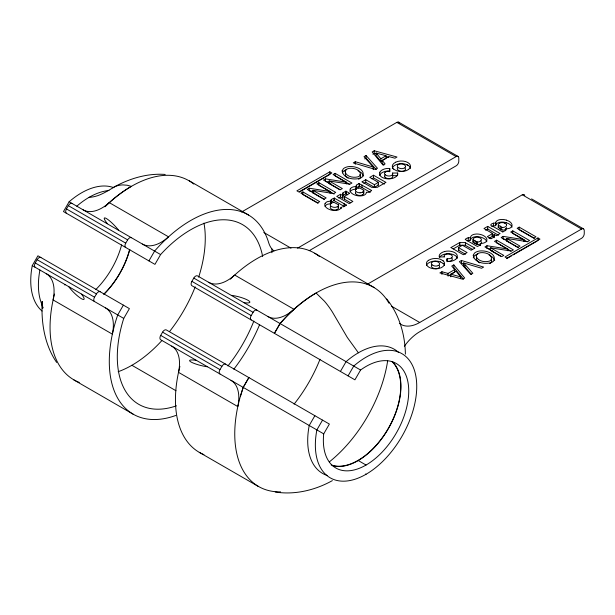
<?xml version="1.0" encoding="UTF-8"?>
<svg xmlns="http://www.w3.org/2000/svg" width="615" height="615" viewBox="0 0 615 615"><rect width="100%" height="100%" fill="white"/><g stroke="black" fill="none" stroke-linecap="round" stroke-linejoin="round"><path stroke-width="0.92" d="M494.022 236.621L494.191 237.059M379.901 172.177A8.725 5.035 0 0 1 380.785 171.016L381.192 170.647A9.256 5.343 0 0 1 387.342 168.449L389.726 168.433L389.726 171.808M389.726 168.433L389.695 171.424M447.151 261.736L447.205 258.546M480.53 245.485L480.761 243.471A4.051 2.337 0 0 1 478.37 244.593A3.667 2.122 0 0 1 477.924 244.593L477.586 244.609A1.153 0.669 0 0 1 476.633 244.393A18.458 10.655 0 0 0 476.348 244.209L473.25 242.418L473.112 239.642M331.162 203.257L331.162 202.858A13.392 7.734 0 0 0 331.147 202.596A1.138 0.661 0 0 1 331.5 202.089C334.775 201.366 335.121 196.285 331.508 199.46A1.138 0.661 0 0 0 331.124 199.967A13.392 7.734 0 0 1 331.162 200.229L331.162 203.388M447.143 260.037L447.136 261.529L449.519 261.513A9.256 5.343 0 0 0 455.661 259.307M505.699 229.072L509.328 228.342A5.435 3.137 0 0 0 510.573 227.719L511.672 226.597A7.449 4.297 0 0 0 511.711 223.945L511.165 223.037A10.417 6.012 0 0 0 508.69 221.069L506.468 220.155M447.143 259.661L447.151 258.538M480.515 244.739L480.53 243.732M505.699 229.203L505.699 229.733A13.392 7.734 0 0 0 505.715 229.995A1.138 0.661 0 0 1 505.361 230.51L502.901 231.909M358.491 187.998A4.051 2.337 0 0 0 356.085 189.113L356.346 187.852M356.331 188.859L356.346 185.215L356.154 186.483M470.529 237.298L470.552 237.167A9.01 5.204 0 0 1 470.706 236.675L471.236 235.876A5.912 3.413 0 0 1 474.349 234.269L476.287 234.023A8.856 5.112 0 0 1 480.892 234.584L481.222 234.676A11.908 6.873 0 0 1 482.66 235.214A10.832 6.25 0 0 1 486.442 238.236A7.918 4.574 0 0 1 486.596 241.049M470.513 239.996L470.498 237.428M470.544 239.865L470.552 239.804A9.01 5.204 0 0 1 470.706 239.304L471.236 238.505A5.912 3.413 0 0 1 474.349 236.906L476.287 236.66A8.856 5.112 0 0 1 480.892 237.213L481.222 237.313A11.908 6.873 0 0 1 482.66 237.844A10.832 6.25 0 0 1 486.442 240.865A7.918 4.574 0 0 1 486.796 241.741M366.432 192.264L366.317 192.726A9.01 5.204 0 0 1 366.156 193.287L365.625 194.086A5.912 3.413 0 0 1 362.512 195.693L360.575 195.939A8.856 5.112 0 0 1 355.97 195.378L355.639 195.286A11.908 6.873 0 0 1 354.202 194.747A10.832 6.25 0 0 1 350.419 191.726A7.918 4.574 0 0 1 350.266 188.913M473.243 257.885L474.488 255.748A7.834 4.52 0 0 1 476.963 254.318L477.786 254.057M240.526 396.006L243.232 387.404L248.891 377.602M64.806 285.029L64.975 284.491M345.353 173.138L345.461 175.805L348.075 178.196M476.464 257.516L476.348 259.714L478.647 262.236M342.294 172.923L343.378 171.37A7.834 4.52 0 0 1 345.853 169.94L346.675 169.686M42.089 311.044A71.686 41.39 -60 0 1 32.264 265.603L37.93 255.802L129.396 308.615L123.738 318.416A103.758 59.909 -60 0 0 176.451 405.815M113.391 187.544A71.686 41.39 -60 0 0 69.134 201.758L63.476 211.56L154.942 264.373L160.607 254.564A103.758 59.909 -60 0 1 262.651 256.524M35.247 267.325A3.775 2.176 -60 0 1 35.247 262.966L37.131 259.699A3.775 2.176 -60 0 1 40.905 257.524M66.451 213.282A3.775 2.176 -60 0 1 66.451 208.923L68.342 205.656A3.775 2.176 -60 0 1 72.109 203.473M94.541 301.558A3.775 2.176 -60 0 1 94.541 297.206L96.432 293.939A3.775 2.176 -60 0 1 100.207 291.756M125.744 247.514A3.775 2.176 -60 0 1 125.744 243.156L127.636 239.888A3.775 2.176 -60 0 1 131.41 237.713M123.384 305.14L117.726 314.949A115.082 66.443 -60 0 0 175.859 415.433M148.93 260.898L154.588 251.097A115.082 66.443 -60 0 1 268.694 242.764A37.73 21.786 -60 0 0 273.929 250.928M323.713 433.867L160.7 339.757A3.775 2.176 -60 0 1 160.7 335.398L162.583 332.131A3.775 2.176 -60 0 1 166.358 329.955L329.371 424.066L323.713 433.867A60.37 34.855 -60 0 0 364.218 466.047A60.37 34.855 -60 0 0 408.698 389.011A60.37 34.855 -60 0 0 360.575 370.022L197.561 275.904A3.775 2.176 -60 0 0 193.787 278.08L191.903 281.347A3.775 2.176 -60 0 0 191.903 285.706L354.917 379.824L360.575 370.022M219.993 373.989A3.775 2.176 -60 0 1 219.993 369.63L221.877 366.363A3.775 2.176 -60 0 1 225.651 364.188M251.197 319.938A3.775 2.176 -60 0 1 251.197 315.587L253.088 312.32A3.775 2.176 -60 0 1 256.855 310.137M248.837 377.572L243.179 387.373A114.99 66.389 -60 0 0 280.586 491.877M274.382 333.33L280.04 323.521A114.99 66.389 -60 0 1 388.988 303.218M274.436 333.361L280.094 323.552L285.798 317.309A114.89 66.335 -60 0 1 316.118 293.048L324.497 301.25A54.289 31.342 60 0 1 332.361 311.974L347.314 337.45L358.384 352.787A71.686 41.39 -60 0 1 398.505 352.372M314.872 415.694L309.214 425.503A71.686 41.39 -60 0 0 327.388 475.526M340.418 371.452L346.076 361.651L348.889 359.306A71.786 41.443 -60 0 1 358.384 352.787M322.529 420.122L316.871 429.923A71.686 41.39 -60 0 0 361.904 476.471A71.686 41.39 -60 0 0 416.57 381.8A71.686 41.39 -60 0 0 353.733 366.071L348.075 375.873M350.312 188.92L350.473 188.659A5.919 3.413 0 0 1 353.571 186.814L355.885 186.499L355.885 189.136L353.571 189.451A5.919 3.413 0 0 0 350.465 191.296L350.312 191.549M486.55 241.042L486.388 241.295A5.919 3.413 0 0 1 483.29 243.148L480.976 243.463M344.231 199.037L344.769 198.707M492.63 233.554L487.334 236.652L490.785 238.712M325.189 203.365L326.288 202.243A5.435 3.137 0 0 1 327.534 201.612L330.686 201.043M349.481 193.348L344.246 196.446L352.879 201.428L349.159 203.58L336.774 196.431L340.502 194.279L342.816 195.616L342.839 198.076M346.476 205.126L343.647 206.763L342.524 206.825M490.939 262.797L491.8 261.26L491.4 259.422M356.047 189.097L355.924 189.22A3.705 2.137 0 0 0 355.501 190.604M480.815 240.857L480.938 240.742A3.705 2.137 0 0 0 481.361 239.358L481.253 239.089A4.697 2.714 0 0 0 479.439 237.651A4.051 2.345 0 0 0 476.833 237.152A4.113 2.375 0 0 0 474.157 237.913L473.573 238.32A3.367 1.945 0 0 0 473.081 239.304L473.235 242.41M480.815 243.494L480.938 243.379A3.705 2.137 0 0 0 481.361 241.995L481.253 241.718M337.243 206.825A4.074 2.352 0 0 1 332.215 206.871A4.666 2.698 0 0 1 330.347 205.349L330.309 205.079A3.652 2.106 0 0 1 330.747 203.75L330.993 203.527M455.661 259.315L456.076 258.946A8.725 5.035 0 0 0 456.96 257.785A9.179 5.297 0 0 0 456.176 253.734A8.741 5.043 0 0 0 454.877 252.704A9.064 5.235 0 0 0 444.614 251.52M76.79 206.179L79.604 203.842A71.786 41.443 -60 0 1 89.106 197.323A71.709 41.405 -60 0 1 108.978 190.504M432.038 264.888L431.899 265.011A3.383 1.953 0 0 0 431.369 265.941L431.446 266.549A4.674 2.698 0 0 0 433.037 268.04L434.228 268.494A3.752 2.168 0 0 0 438.211 268.194A4.128 2.383 0 0 0 438.833 267.794A3.675 2.122 0 0 0 439.456 265.972L439.264 265.649M362.719 192.057L363.281 191.642A3.367 1.945 0 0 0 363.78 190.658L363.78 193.287A3.367 1.945 0 0 1 363.288 194.271L362.719 194.686M385.397 172.062L386.528 171.524A3.605 2.083 0 0 1 388.649 171.278L389.495 171.385M371.652 190.612L369.185 192.026M465.209 239.35C466.662 237.69 472.259 236.099 469.991 240.311M105.034 206.64A114.89 66.335 -60 0 1 131.372 186.383L127.144 185.23L122.992 184.915A54.289 31.342 60 0 0 115.12 186.553C106.949 191.204 98.907 196.985 89.106 197.323M342.932 192.872L345.807 191.211L345.807 193.84L342.932 195.508M356.454 185.069L358.676 183.777M359.014 183.585L371.491 190.404M356.454 187.698L359.421 186.076L370.307 192.357M480.407 244.893L479.892 245.193M493.93 237.09L491.054 238.751M479.554 245.393L477.425 246.507L465.371 239.558M241.618 211.983L396.836 122.37A3.775 2.176 -60 0 1 399.458 123.377M329.84 171.823L296.899 190.842L298.913 192.003L331.854 172.992L329.84 171.823L329.84 174.46L299.374 192.049M302.911 191.942L300.858 193.125L317.655 202.827L319.708 201.635L302.911 191.942L302.911 194.571L318.109 203.35M330.071 193.256L330.071 191.503L309.337 188.236L307.285 189.42L324.082 199.114L326.135 197.93L312.935 190.312L312.935 192.941L324.482 199.606M312.935 190.312L333.668 193.579L335.721 192.395L318.924 182.693L316.871 183.885L330.071 191.503M346.268 183.9L346.268 182.148L325.543 178.88L323.482 180.064L340.279 189.758L342.332 188.574L329.14 180.956L329.14 183.585L339.864 189.781M329.14 180.956L349.866 184.223L351.926 183.039L335.129 173.345L333.076 174.529L346.268 182.148M373.243 167.026L355.301 161.699L353.248 162.883L375.427 169.471L377.479 168.287L366.063 155.48L364.011 156.671L373.243 167.026L373.243 169.663M374.243 150.76L372.19 151.943L383.037 165.074L385.098 163.89L382.184 160.369L388.834 156.533L394.93 158.209L396.983 157.025L374.243 150.76L374.243 153.389L372.875 154.181M364.695 158.908L366.063 158.117L366.063 155.48M380.862 161.399L380.862 158.762L386.059 155.764L386.059 158.401L380.862 161.399L376.119 155.656L376.119 153.027L386.059 155.764M362.012 181.863L365.748 179.703L374.412 184.7L378.433 182.378L378.433 185.015L374.412 187.337L365.748 182.34L363.88 183.416M385.905 182.378L373.513 175.221L369.776 177.381L378.433 182.378M338.634 197.992L340.502 196.915L342.816 198.253L342.839 193.033L342.839 195.447M371.883 178.804L373.513 177.858L384.36 184.116M385.743 182.471L377.287 187.344L371.744 187.383L362.158 181.948M297.591 248.137L456.13 156.602A3.775 2.176 -60 0 1 458.798 158.147L458.798 161.23A3.775 2.176 -60 0 1 456.13 165.85L309.214 250.674M367.07 284.414L522.289 194.801A3.775 2.176 -60 0 1 524.764 195.316M451.118 247.491L459.574 242.618L465.117 242.579L474.703 248.014M494.022 237.751L494.045 234.338L496.359 235.676L500.087 233.531L487.703 226.382L483.982 228.526L492.623 233.531M491.823 226.628L493.315 225.797L495.429 225.774M453.201 248.914L459.597 245.239L465.117 245.216L472.382 249.306M485.612 230.218L487.703 229.011L498.542 235.268M465.463 254.272L458.429 250.213L458.429 247.584L462.449 245.254L471.113 250.259L474.849 248.099M458.429 250.213L459.182 249.775M488.994 238.305L492.63 236.191L491.885 235.722M454.67 269.593L448.027 273.429L441.931 271.753L439.879 272.937L462.618 279.202L464.671 278.018L453.824 264.888L451.764 266.072L454.67 269.593L454.67 272.222L448.027 276.058M463.618 262.936L481.56 268.263L483.613 267.079L461.435 260.491L459.382 261.675L470.798 274.482L472.85 273.291L463.618 262.936L463.618 265.565L471.62 274.544M507.721 250.759L507.721 249.006L486.988 245.739L484.935 246.923L501.732 256.616L503.785 255.433L490.593 247.814L490.593 250.443L492.477 250.743M490.593 247.814L511.319 251.081L513.379 249.898L496.582 240.196L494.522 241.388L507.721 249.006M523.926 241.403L523.926 239.65L503.193 236.383L501.14 237.567L517.938 247.261L519.99 246.077L506.791 238.459L506.791 241.088L518.337 247.76M506.791 238.459L527.524 241.726L529.577 240.542L512.779 230.848L510.727 232.032L523.926 239.65M519.206 227.135L517.154 228.319L533.951 238.02L536.003 236.837L519.206 227.135L519.206 229.772L534.404 238.543M450.803 276.827L450.803 274.198L455.999 271.2L460.743 276.935L460.743 278.687M537.948 237.951L505.007 256.97L507.021 258.139L539.962 239.12L537.948 237.951L537.948 240.588M506.652 258.654L511.595 255.802M513.241 254.848L537.126 241.065M399.381 323.352A37.73 21.786 -60 0 0 419.722 322.483L581.582 229.034A3.775 2.176 -60 0 1 584.25 230.571L584.25 233.654A3.775 2.176 -60 0 1 581.582 238.274L419.722 331.723A37.73 21.786 -60 0 0 404.363 346.214M467.146 240.865L469.745 240.311M332.369 480.623C315.141 490.193 294.862 495.129 275.205 492.015M112.799 187.744C128.612 178.819 146.885 173.053 165.197 174.445M432.76 261.813L431.899 262.382A3.383 1.953 0 0 0 431.369 263.305L431.446 263.912A4.674 2.698 0 0 0 433.037 265.411L434.228 265.865A3.752 2.168 0 0 0 438.211 265.557M334.076 197.984L346.468 205.056M334.076 200.621L344.669 206.64M502.763 231.986L492.761 226.289C487.81 225.244 493.076 222.515 495.429 223.137M368.769 192.257L366.625 192.28M330.686 203.673L327.534 204.249A5.435 3.137 0 0 0 326.288 204.88L325.189 206.002A7.449 4.297 0 0 1 325.127 203.357M331.108 201.028L330.77 201.036M331.162 203.657L330.77 203.673M359.075 187.99L358.937 187.998A3.667 2.122 0 0 0 358.507 188.029M359.175 187.982L359.268 187.982A1.153 0.669 0 0 1 360.229 188.198A18.458 10.655 0 0 0 360.513 188.382L363.742 190.319M473.235 239.781L476.348 241.58A18.458 10.655 0 0 1 476.633 241.757A1.153 0.669 0 0 0 477.594 241.995L477.924 241.964A3.667 2.122 0 0 0 478.355 241.933A4.051 2.337 0 0 0 480.776 240.849M379.909 172.177A9.179 5.297 0 0 0 380.685 176.228A8.741 5.043 0 0 0 381.984 177.258A9.064 5.235 0 0 0 392.247 178.442A9.24 5.335 0 0 0 397.605 174.506L397.659 173.03L392.478 173.03L392.716 176.313A3.452 1.999 0 0 1 392.408 177.351L391.878 177.835A3.713 2.145 0 0 1 387.842 178.542A5.074 2.929 0 0 1 384.921 177.059M397.659 175.659L392.478 175.667M493.461 223.145L493.476 225.774M444.384 256.924L439.202 256.932L439.264 255.456A9.24 5.335 0 0 1 444.622 251.535M389.726 171.07L387.342 171.078A9.256 5.343 0 0 0 381.2 173.284L380.785 173.645A8.725 5.035 0 0 0 379.901 174.814M329.309 182.102L325.543 181.51L325.543 178.88M329.14 183.585L331.024 183.885M313.104 191.457L309.337 190.865L309.337 188.236M312.935 192.941L314.819 193.241M506.96 239.604L503.193 239.012L503.193 236.383M506.791 241.088L508.674 241.388M490.762 248.96L486.988 248.368L486.988 245.739M374.243 153.389L376.972 154.142M386.066 156.648L388.795 157.402M450.803 274.198L460.743 276.935M464.102 263.912L461.435 263.12L461.435 260.491M463.618 265.565L465.409 266.095M506.468 222.791L508.69 223.706A10.417 6.012 0 0 1 511.165 225.667L511.741 226.566A7.449 4.297 0 0 1 511.988 227.235M506.56 227.512A3.652 2.106 0 0 1 506.114 228.849L505.868 229.064A3.936 2.276 0 0 1 503.408 230.079A4.812 2.775 0 0 1 502.54 230.048C501.248 230.264 501.302 226.927 502.54 227.419A4.812 2.775 0 0 0 503.385 227.412A3.936 2.276 0 0 0 505.838 226.42L506.114 226.212A3.652 2.106 0 0 0 506.56 224.882M440.478 261.905L443.108 263.42M357.992 170.709L361.689 173.007L363.611 176.082M489.102 255.079L492.8 257.377L494.721 260.46M502.071 227.342C496.751 222.868 497.45 228.58 502.04 229.964M479.185 262.567L479.762 262.882M350.773 202.842L344.246 199.076M347.752 194.847L346.076 193.879L346.076 191.25L349.528 193.248M398.72 122.185L458.021 156.418M531.583 198.891L583.466 228.849M396.836 122.37L456.13 156.602M522.289 194.801L581.582 229.034M527.178 241.787L512.779 233.477L512.779 230.848M510.98 251.143L496.582 242.833L496.582 240.196M377.894 184.7L378.433 185.015M491.416 250.92L500.487 256.163M349.528 184.285L335.129 175.975L335.129 173.345M458.429 247.584L467.085 252.581L463.349 254.733L450.956 247.584M319.723 185.792L334.122 194.102M189.305 180.825L248.598 215.058M314.757 253.249L374.051 287.489M263.804 232.462L290.98 248.153M391.724 306.316L419.722 322.483M69.134 201.758L160.607 254.564M68.342 205.656L127.636 239.888M193.787 278.08L253.088 312.32M66.451 208.923L125.744 243.156M191.903 281.347L251.197 315.587M37.131 259.699L96.432 293.939M162.583 332.131L221.877 366.363M35.247 262.966L94.541 297.206M160.7 335.398L219.993 369.63M32.264 265.603L123.738 318.416M358.045 460.42L366.048 465.04M365.571 474.004L366.048 474.28M131.902 365.287L175.975 390.733M73.831 379.916L133.124 414.156M199.283 452.348L258.577 486.58M363.158 192.533L363.749 192.964M337.958 207.071L338.581 207.962A3.367 1.945 0 0 1 337.973 208.923L337.535 209.223A5.112 2.952 0 0 1 337.181 209.415M337.181 206.778A5.112 2.952 0 0 0 337.535 206.594L337.981 206.286A3.367 1.945 0 0 0 338.588 205.333L338.411 204.71L334.322 202.535A4.812 2.775 0 0 0 333.476 202.55M393.754 169.171L396.383 170.686A9.117 5.266 0 0 0 408.383 169.556M443.108 260.791L440.478 259.276A9.117 5.266 0 0 0 428.478 260.406M366.063 158.117L376.211 169.494M376.119 153.027L380.862 158.762M383.929 165.112L382.184 163.006L382.184 160.369M463.464 279.187L453.824 267.517L453.824 264.888M386.681 298.944C399.204 314.403 405.07 334.437 405.393 354.14M359.99 174.599L360.713 176.436L359.829 178.419A5.389 3.113 0 0 1 358.591 179.226M56.649 362.45C44.534 344.738 41.036 322.491 42.197 301.411L42.473 308.084L42.251 304.24L42.704 307.661M444.353 256.832L444.145 256.286A3.452 1.999 0 0 1 444.453 255.248L444.983 254.764A3.713 2.145 0 0 1 449.019 254.049A5.074 2.929 0 0 1 451.94 255.54A3.713 2.145 0 0 1 451.487 257.916L450.334 258.431A3.605 2.083 0 0 1 448.212 258.684C446.69 257.908 446.69 261.736 448.212 261.314A3.605 2.083 0 0 0 450.334 261.068L451.464 260.537A3.713 2.145 0 0 0 451.902 258.177A5.074 2.929 0 0 0 451.694 257.908M392.508 173.123L392.716 173.676A3.452 1.999 0 0 1 392.408 174.714L391.878 175.198A3.713 2.145 0 0 1 387.842 175.913A5.074 2.929 0 0 1 384.921 174.422A3.713 2.145 0 0 1 385.374 172.046M42.373 305.87L42.796 307.592M42.804 307.508L42.389 305.74L42.781 308.438M473.096 242.218L473.081 241.941A3.367 1.945 0 0 1 473.212 241.418M494.022 236.022L494.022 234.515M505.699 228.941L505.699 230.694M500.241 226.289L500.241 228.918M492.407 233.4L492.407 236.029M487.703 226.382L487.703 229.011M477.586 241.979L477.586 244.609M476.633 241.757L476.633 244.393M475.049 240.826L475.049 243.463M468.269 237.69L468.269 240.319M465.417 242.656L465.417 245.285M459.82 242.579L459.82 245.208M459.474 242.664L459.474 245.293M448.027 273.429L448.027 275.182M441.931 271.753L441.931 274.382M397.659 173.03L397.659 174.783M374.412 184.7L374.412 187.337M373.513 175.221L373.513 177.858M365.748 179.703L365.748 182.34M363.596 190.166L363.596 192.795M362.043 184.954L362.043 187.583M359.506 183.485L359.506 186.114M359.183 183.485L359.183 186.114M355.301 161.699L355.301 164.328M345.914 191.157L345.914 193.787M344.454 196.562L344.454 199.199M344.1 203.673L344.1 206.309M341.202 208.546L341.179 207.04A6.588 3.805 0 0 1 341.102 207.409M340.502 194.279L340.502 196.915M338.573 204.91L338.573 207.547M338.396 204.695L338.396 207.332M334.36 198.053L334.36 200.682M331.508 199.46L331.508 202.089M331.147 199.967L331.147 202.596M330.424 201.051L330.424 203.688M318.924 182.693L318.924 185.33M271.945 248.998L271.945 252.719M83.117 209.83A37.73 21.786 -60 0 0 109.239 202.612L168.541 236.844A37.73 21.786 -60 0 1 142.419 244.063M104.85 206.809A114.99 66.389 -60 0 1 193.81 184.077M79.304 382.43A114.99 66.389 -60 0 1 54.497 294.024M259.507 324.851A115.082 66.443 -60 0 1 233.846 369.2M46.256 273.683A37.73 21.786 -60 0 1 53.067 299.912L112.361 334.145A37.73 21.786 -60 0 0 105.549 307.915M253.872 321.03A103.758 59.909 -60 0 1 227.934 365.956M42.458 305.709A71.709 41.405 -60 0 1 39.929 270.031M203.972 223.084A103.758 59.901 -60 0 1 198.653 277.188M195.201 286.859A103.758 59.901 -60 0 1 169.54 331.554M161.783 340.679A103.758 59.901 -60 0 1 118.157 371.714M129.627 249.49A60.37 34.855 -60 0 1 103.85 294.131M121.624 244.862A60.37 34.855 -60 0 1 95.848 289.511M129.803 249.529A60.654 35.017 -60 0 1 103.973 294.262M81.541 294.162A11.939 2.329 44.8 0 1 81.318 298.652A11.939 2.329 44.8 0 1 68.803 286.759M107.425 223.737A11.939 2.045 45.8 0 1 106.341 218.51A11.939 2.045 45.8 0 1 118.603 230.21M341.194 207.416A6.227 3.598 0 0 1 335.629 210.499M324.966 206.325A7.449 4.297 0 0 1 325.127 205.987L325.696 206.924A10.417 6.012 0 0 0 328.172 208.892L330.393 209.8A8.748 5.051 0 0 0 335.629 210.491M330.547 206.609A3.652 2.106 0 0 0 330.301 207.709L330.393 207.978A4.666 2.698 0 0 0 332.238 209.484A4.074 2.352 0 0 0 337.243 209.454M331.024 203.534A3.936 2.276 0 0 1 333.453 202.52M350.189 191.719A7.918 4.574 0 0 1 350.266 191.542M355.501 193.233A3.705 2.137 0 0 1 355.816 191.965M355.585 193.51A4.697 2.714 0 0 0 357.423 194.947A4.051 2.345 0 0 0 360.029 195.439A4.113 2.375 0 0 0 362.704 194.678M355.585 190.873A4.697 2.714 0 0 0 357.423 192.311A4.051 2.345 0 0 0 360.029 192.803M362.704 192.049A4.113 2.375 0 0 1 360.029 192.818M379.732 175.221A9.179 5.297 0 0 1 379.909 174.814M384.959 177.043A3.713 2.145 0 0 1 385.213 174.806M410.505 168.425A9.071 5.235 0 0 0 404.97 164.059A9.071 5.235 0 0 0 395.691 164.858A9.11 5.258 0 0 0 392.324 168.402M406.407 164.589A9.11 5.258 0 0 1 407.83 165.258M395.645 162.183A9.064 5.235 0 0 1 407.837 162.521A9.064 5.235 0 0 1 408.391 169.563M393.715 169.187A9.11 5.258 0 0 1 395.706 162.237M397.59 167.849A3.675 2.122 0 0 0 397.405 169.256L397.598 169.579A5.058 2.921 0 0 0 399.55 170.893L401.041 171.239A3.644 2.106 0 0 0 404.109 170.778L404.962 170.217A3.383 1.953 0 0 0 405.493 169.286L405.416 168.679A4.674 2.698 0 0 0 405.016 168.018M267.863 316.494A37.73 21.786 -60 0 0 293.985 309.276L234.692 275.043A37.73 21.786 -60 0 1 208.57 282.262M230.294 279.172A115.082 66.443 -60 0 1 319.316 256.424M203.919 454.623A115.082 66.443 -60 0 1 179.895 366.463M231.002 380.347A37.73 21.786 -60 0 1 237.813 406.577L178.511 372.344A37.73 21.786 -60 0 0 171.708 346.107M391.863 361.52A60.37 34.855 -60 0 1 387.834 429.224A60.37 34.855 -60 0 1 331.139 464.925M387.65 360.874A103.758 59.901 -60 0 1 329.332 461.888M392.647 361.881A60.654 35.017 -60 0 1 388.373 428.632A60.654 35.017 -60 0 1 332.7 465.709M320.023 359.229A103.758 59.909 -60 0 1 294.085 404.147M207.301 366.771A11.939 2.045 14.2 0 1 191.042 362.004A11.939 2.045 14.2 0 1 196.108 360.329M231.371 295.369A11.939 2.329 15.2 0 1 247.937 300.258A11.939 2.329 15.2 0 1 244.155 302.695M490.57 263.097A5.389 3.113 0 0 1 489.701 263.597M495.667 225.175A6.227 3.598 0 0 1 501.233 222.1A8.748 5.051 0 0 1 506.46 222.799M498.473 226.758A3.367 1.945 0 0 0 498.273 227.266L498.288 227.681L498.281 224.629A3.367 1.945 0 0 1 498.88 223.675L499.326 223.368A5.112 2.952 0 0 1 499.68 223.184M495.667 222.545A6.227 3.598 0 0 1 501.233 219.463A8.748 5.051 0 0 1 506.46 220.162M504.623 223.107A4.666 2.698 0 0 1 506.514 224.613M499.618 223.137A4.074 2.352 0 0 1 504.646 223.084M439.579 257.354A9.24 5.335 0 0 1 444.622 254.164A9.064 5.235 0 0 1 454.877 255.333A8.741 5.043 0 0 1 456.184 256.363A9.179 5.297 0 0 1 457.268 258.346M426.556 265.334A9.064 5.235 0 0 1 428.471 263.036A9.117 5.266 0 0 1 440.501 261.89M443.146 263.412A9.11 5.258 0 0 1 444.445 265.319M443.146 260.775A9.11 5.258 0 0 1 441.155 267.725A9.11 5.258 0 0 1 428.97 267.294A9.11 5.258 0 0 1 428.471 260.253M438.203 265.549A4.128 2.383 0 0 0 438.833 265.165A3.675 2.122 0 0 0 439.456 263.335L439.264 263.02A5.058 2.921 0 0 0 437.311 261.706L435.82 261.36A3.644 2.106 0 0 0 432.752 261.813M405.5 166.504L405.493 166.65A3.383 1.953 0 0 1 404.962 167.58L404.101 168.141A3.644 2.106 0 0 1 401.041 168.602L399.55 168.256A5.058 2.921 0 0 1 397.59 166.949L397.413 166.627A3.675 2.122 0 0 1 398.02 164.797A4.128 2.383 0 0 1 398.658 164.405A3.752 2.168 0 0 1 402.641 164.097L403.832 164.543A4.674 2.698 0 0 1 405.439 166.042L405.5 166.504M345.061 171.339C345.914 176.766 353.54 178.135 358.068 176.805A5.389 3.113 0 0 0 359.829 175.79C362.888 169.794 352.034 166.98 347.683 168.779A5.389 3.113 0 0 0 345.922 169.794L345.061 171.339M476.171 255.709C477.025 261.144 484.651 262.505 489.179 261.183A5.389 3.113 0 0 0 490.939 260.16C494.006 254.172 483.152 251.351 478.793 253.157A5.389 3.113 0 0 0 477.032 254.172L476.171 255.709M342.132 170.878C343.085 178.427 353.748 180.172 359.898 178.273A7.834 4.52 0 0 0 362.373 176.843C366.924 168.595 351.795 164.682 345.853 167.311A7.834 4.52 0 0 0 343.378 168.741L342.132 170.878M473.243 255.256C474.196 262.797 484.858 264.55 491.008 262.651A7.834 4.52 0 0 0 493.484 261.221C498.035 252.973 482.906 249.06 476.963 251.689A7.834 4.52 0 0 0 474.488 253.111L473.243 255.256M495.659 223.122L495.698 225.482A6.588 3.805 0 0 1 495.759 225.182L495.759 222.553A6.588 3.805 0 0 0 495.698 222.845L495.659 223.122"/></g></svg>
